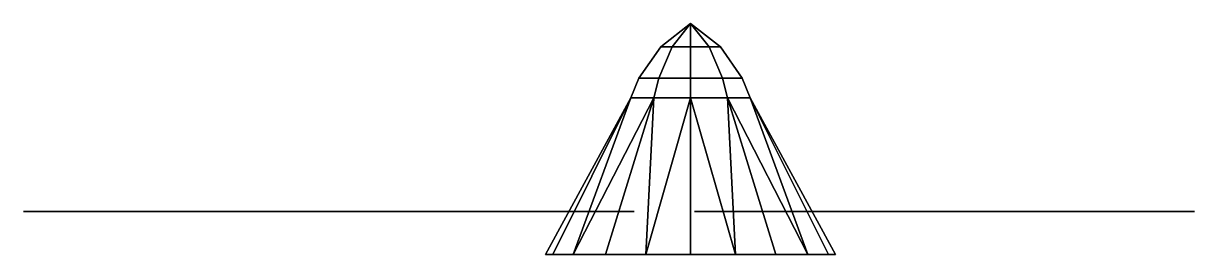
# Model space of a CAD drawing. Extents: x -1.7 to 1.29, y 4.14 to 4.73.
import ezdxf

# ---------------------------------------------------------------- set-up
doc = ezdxf.new("R2010")
doc.units = 0
doc.layers.add('PROP', color=1, linetype='CONTINUOUS')

msp = doc.modelspace()

# ---------------------------------------------------------------- linework, layer by layer
at = {"layer": 'PROP'}
for points in [[(0, 4.73), (-0.0761, 4.67, 0.0247), (-0.047, 4.67, 0.0647), (0, 4.73)], [(0, 4.73), (-0.0761, 4.67, -0.0247), (-0.0761, 4.67, 0.0247), (0, 4.73)], [(0, 4.73), (-0.047, 4.67, -0.0647), (-0.0761, 4.67, -0.0247), (0, 4.73)], [(0, 4.73), (-0.047, 4.67, 0.0647), (0, 4.67, 0.08), (0, 4.73)], [(0, 4.73), (0, 4.67, -0.08), (-0.047, 4.67, -0.0647), (0, 4.73)], [(0, 4.73), (0.0761, 4.67, 0.0247), (0.0761, 4.67, -0.0247), (0, 4.73)], [(0, 4.73), (0.047, 4.67, 0.0647), (0.0761, 4.67, 0.0247), (0, 4.73)], [(0, 4.73), (0, 4.67, 0.08), (0.047, 4.67, 0.0647), (0, 4.73)], [(0, 4.73), (0.047, 4.67, -0.0647), (0, 4.67, -0.08), (0, 4.73)], [(0, 4.73), (0.0761, 4.67, -0.0247), (0.047, 4.67, -0.0647), (0, 4.73)], [(-0.0761, 4.67, -0.0247), (-0.1318, 4.59, -0.0428), (-0.1318, 4.59, 0.0428), (-0.0761, 4.67, 0.0247)], [(-0.047, 4.67, -0.0647), (-0.0814, 4.59, -0.1121), (-0.1318, 4.59, -0.0428), (-0.0761, 4.67, -0.0247)], [(-0.0761, 4.67, 0.0247), (-0.1318, 4.59, 0.0428), (-0.0814, 4.59, 0.1121), (-0.047, 4.67, 0.0647)], [(0, 4.67, -0.08), (0, 4.59, -0.1386), (-0.0814, 4.59, -0.1121), (-0.047, 4.67, -0.0647)], [(-0.047, 4.67, 0.0647), (-0.0814, 4.59, 0.1121), (0, 4.59, 0.1386), (0, 4.67, 0.08)], [(0.047, 4.67, -0.0647), (0.0814, 4.59, -0.1121), (0, 4.59, -0.1386), (0, 4.67, -0.08)], [(0, 4.67, 0.08), (0, 4.59, 0.1386), (0.0814, 4.59, 0.1121), (0.047, 4.67, 0.0647)], [(0.0761, 4.67, -0.0247), (0.1318, 4.59, -0.0428), (0.0814, 4.59, -0.1121), (0.047, 4.67, -0.0647)], [(0.047, 4.67, 0.0647), (0.0814, 4.59, 0.1121), (0.1318, 4.59, 0.0428), (0.0761, 4.67, 0.0247)], [(0.0761, 4.67, 0.0247), (0.1318, 4.59, 0.0428), (0.1318, 4.59, -0.0428), (0.0761, 4.67, -0.0247)], [(-0.1318, 4.59, -0.0428), (-0.1522, 4.54, -0.0494), (-0.1522, 4.54, 0.0494), (-0.1318, 4.59, 0.0428)], [(-0.0814, 4.59, -0.1121), (-0.094, 4.54, -0.1294), (-0.1522, 4.54, -0.0494), (-0.1318, 4.59, -0.0428)], [(-0.1318, 4.59, 0.0428), (-0.1522, 4.54, 0.0494), (-0.094, 4.54, 0.1294), (-0.0814, 4.59, 0.1121)], [(0, 4.59, -0.1386), (0, 4.54, -0.16), (-0.094, 4.54, -0.1294), (-0.0814, 4.59, -0.1121)], [(-0.0814, 4.59, 0.1121), (-0.094, 4.54, 0.1294), (0, 4.54, 0.16), (0, 4.59, 0.1386)], [(0.0814, 4.59, -0.1121), (0.094, 4.54, -0.1294), (0, 4.54, -0.16), (0, 4.59, -0.1386)], [(0, 4.59, 0.1386), (0, 4.54, 0.16), (0.094, 4.54, 0.1294), (0.0814, 4.59, 0.1121)], [(0.1318, 4.59, -0.0428), (0.1522, 4.54, -0.0494), (0.094, 4.54, -0.1294), (0.0814, 4.59, -0.1121)], [(0.0814, 4.59, 0.1121), (0.094, 4.54, 0.1294), (0.1522, 4.54, 0.0494), (0.1318, 4.59, 0.0428)], [(0.1318, 4.59, 0.0428), (0.1522, 4.54, 0.0494), (0.1522, 4.54, -0.0494), (0.1318, 4.59, -0.0428)], [(-0.37, 4.14), (-0.3519, 4.14, 0.1143), (-0.1522, 4.54, 0.0494), (-0.1522, 4.54, -0.0494)], [(-0.3519, 4.14, -0.1143), (-0.37, 4.14), (-0.1522, 4.54, -0.0494)], [(-0.2993, 4.14, -0.2175), (-0.3519, 4.14, -0.1143), (-0.1522, 4.54, -0.0494), (-0.094, 4.54, -0.1294)], [(-0.3519, 4.14, 0.1143), (-0.2993, 4.14, 0.2175), (-0.1522, 4.54, 0.0494)], [(-0.2175, 4.14, -0.2993), (-0.2993, 4.14, -0.2175), (-0.094, 4.54, -0.1294)], [(-0.2993, 4.14, 0.2175), (-0.2175, 4.14, 0.2993), (-0.094, 4.54, 0.1294), (-0.1522, 4.54, 0.0494)], [(-0.1143, 4.14, -0.3519), (-0.2175, 4.14, -0.2993), (-0.094, 4.54, -0.1294), (0, 4.54, -0.16)], [(-0.2175, 4.14, 0.2993), (-0.1143, 4.14, 0.3519), (-0.094, 4.54, 0.1294)], [(0, 4.14, -0.37), (-0.1143, 4.14, -0.3519), (0, 4.54, -0.16)], [(-0.1143, 4.14, 0.3519), (0, 4.14, 0.37), (0, 4.54, 0.16), (-0.094, 4.54, 0.1294)], [(0.1143, 4.14, -0.3519), (0, 4.14, -0.37), (0, 4.54, -0.16), (0.094, 4.54, -0.1294)], [(0, 4.14, 0.37), (0.1143, 4.14, 0.3519), (0, 4.54, 0.16)], [(0.1143, 4.14, 0.3519), (0.2175, 4.14, 0.2993), (0.094, 4.54, 0.1294), (0, 4.54, 0.16)], [(0.2175, 4.14, -0.2993), (0.1143, 4.14, -0.3519), (0.094, 4.54, -0.1294)], [(0.2993, 4.14, -0.2175), (0.2175, 4.14, -0.2993), (0.094, 4.54, -0.1294), (0.1522, 4.54, -0.0494)], [(0.2993, 4.14, 0.2175), (0.3519, 4.14, 0.1143), (0.1522, 4.54, 0.0494), (0.094, 4.54, 0.1294)], [(0.2175, 4.14, 0.2993), (0.2993, 4.14, 0.2175), (0.094, 4.54, 0.1294)], [(0.3519, 4.14, 0.1143), (0.37, 4.14), (0.1522, 4.54, 0.0494)], [(0.37, 4.14), (0.3519, 4.14, -0.1143), (0.1522, 4.54, -0.0494), (0.1522, 4.54, 0.0494)], [(0.3519, 4.14, -0.1143), (0.2993, 4.14, -0.2175), (0.1522, 4.54, -0.0494)], [(-1.6759, 4.25, -0.5173), (-1.7022, 4.25, -0.4516), (-1.6553, 4.25, -0.413), (-1.6163, 4.25, -0.5406)], [(-1.6163, 4.25, -0.5406), (-1.6553, 4.25, -0.413), (-1.5377, 4.25, -0.3566), (-1.5183, 4.25, -0.5302)], [(-1.5183, 4.25, -0.5302), (-1.5377, 4.25, -0.3566), (-1.1836, 4.25, -0.2099), (-1.1192, 4.25, -0.4614)], [(-1.1192, 4.25, -0.4614), (-1.1836, 4.25, -0.2099), (-0.9384, 4.25, -0.1146), (-0.895, 4.25, -0.3897)], [(-0.895, 4.25, -0.3897), (-0.9384, 4.25, -0.1146), (-0.8145, 4.25, -0.0892), (-0.7625, 4.25, -0.3594)], [(-0.7625, 4.25, -0.3594), (-0.8145, 4.25, -0.0892), (-0.6769, 4.25, -0.0675), (-0.6089, 4.25, -0.3054)], [(-0.6089, 4.25, -0.3054), (-0.6769, 4.25, -0.0675), (-0.1599, 4.25, -0.023), (-0.1436, 4.25, -0.0713)], [(0.04, 4.25, 0.68), (0.28, 4.25, 0.62), (0.06, 4.25, 0.15), (0.01, 4.25, 0.16)], [(0.07, 4.25, 0.84), (0.33, 4.25, 0.75), (0.28, 4.25, 0.62), (0.04, 4.25, 0.68)], [(0.11, 4.25, 0.97), (0.37, 4.25, 0.87), (0.33, 4.25, 0.75), (0.07, 4.25, 0.84)], [(0.5689, 4.25, -0.3746), (0.3969, 4.25, -0.5525), (0.0999, 4.25, -0.127), (0.1336, 4.25, -0.0887)], [(0.16, 4.25, 1.2), (0.41, 4.25, 1.13), (0.37, 4.25, 0.87), (0.11, 4.25, 0.97)], [(0.3, 4.25, 1.58), (0.46, 4.25, 1.51), (0.41, 4.25, 1.13), (0.16, 4.25, 1.2)], [(0.34, 4.25, 1.67), (0.47, 4.25, 1.64), (0.46, 4.25, 1.51), (0.3, 4.25, 1.58)], [(0.39, 4.25, 1.71), (0.46, 4.25, 1.7), (0.47, 4.25, 1.64), (0.34, 4.25, 1.67)], [(0.6925, 4.25, -0.4806), (0.4845, 4.25, -0.6608), (0.3969, 4.25, -0.5525), (0.5689, 4.25, -0.3746)], [(0.785, 4.25, -0.5803), (0.5684, 4.25, -0.7554), (0.4845, 4.25, -0.6608), (0.6925, 4.25, -0.4806)], [(0.9592, 4.25, -0.7386), (0.7736, 4.25, -0.9201), (0.5684, 4.25, -0.7554), (0.785, 4.25, -0.5803)], [(1.2183, 4.25, -1.0498), (1.0777, 4.25, -1.1534), (0.7736, 4.25, -0.9201), (0.9592, 4.25, -0.7386)], [(1.2763, 4.25, -1.1294), (1.1853, 4.25, -1.227), (1.0777, 4.25, -1.1534), (1.2183, 4.25, -1.0498)], [(1.2859, 4.25, -1.1927), (1.2422, 4.25, -1.2484), (1.1853, 4.25, -1.227), (1.2763, 4.25, -1.1294)]]:
    msp.add_3dface(points, dxfattribs=at)

doc.saveas('drawing.dxf')
